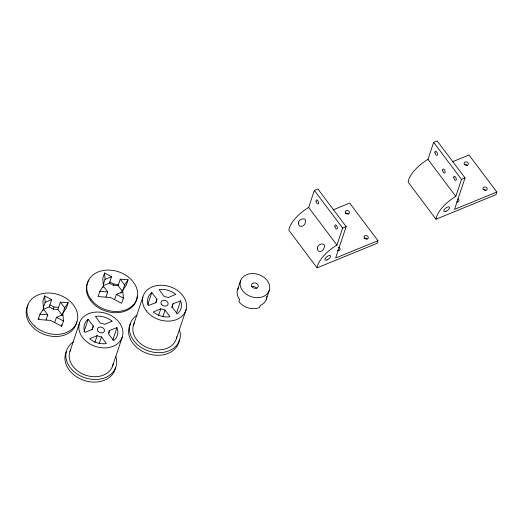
<?xml version="1.0" encoding="UTF-8"?>
<svg xmlns="http://www.w3.org/2000/svg" width="523" height="523" viewBox="0 0 523 523"><rect width="100%" height="100%" fill="white"/><g stroke="black" fill="none" stroke-linecap="round" stroke-linejoin="round"><path stroke-width="0.78" d="M172.995 303.811L172.139 307.158L177.284 313.787A17.324 13.35 18.5 0 0 180.598 300.843L172.995 303.811L171.714 307.642M43.416 309.322L49.208 306.949L51.659 299.62L44.632 295.933L42.879 301.17L43.566 309.747M54.699 322.567L56.451 317.33L62.969 314.663L63.479 321.011L61.727 326.247L50.587 320.409L38.192 319.481L39.944 314.245L43.416 309.041L47.763 314.833L46.011 320.069M43.389 307.517L45.141 302.281L44.632 295.933M42.912 310.538L43.416 309.041M49.208 306.949L53.313 309.1L54.019 307.008L58.589 307.347M68.167 302.699L64.695 307.903L62.244 315.232L57.89 309.446L60.341 302.111L68.167 302.699L66.414 307.936L61.322 315.578M69.951 351.476L79.588 322.678M84.033 331.628L88.139 319.363L93.284 325.992L92.002 329.823M103.619 285.512L109.412 283.146L111.569 276.7L104.541 273.019L102.789 278.256L103.482 286.833M105.927 297.156L107.679 291.919L103.325 286.127L99.86 291.331L98.108 296.567L110.497 297.495L121.637 303.333L123.389 298.097L122.879 291.749L116.361 294.41L114.609 299.646M103.299 284.604L105.051 279.367L104.541 273.019M102.822 287.624L103.325 286.127M109.412 283.146L113.524 285.296L113.929 284.094L118.505 284.434M94.833 342.513L97.141 335.616A8.662 6.675 18.5 0 0 101.449 336.851L106.346 343.585A17.324 13.35 18.5 0 1 89.701 338.799L97.141 335.616M128.076 279.785L124.611 284.989L122.454 291.429L118.1 285.636L120.257 279.197L128.076 279.785L126.324 285.022L120.826 293.272M99.141 343.748L101.449 336.851M108.588 332.909L109.359 330.614L116.962 327.646A17.324 13.35 18.5 0 1 113.648 340.591L108.503 333.962A8.662 6.675 18.5 0 0 109.359 330.614M112.857 339.911L116.962 327.646M112.563 366.087L122.199 337.283A22.522 17.351 18.5 0 0 95.186 312.133A22.522 17.351 18.5 0 0 85.295 340.519A22.522 17.351 18.5 0 0 122.199 337.283M133.26 325.757L142.897 296.959M147.669 304.824L151.775 292.56L156.92 299.189L155.638 303.02M158.469 315.709L160.777 308.812L165.085 310.047L169.982 316.781A17.324 13.35 18.5 0 1 153.344 311.996L160.777 308.812M162.777 316.945L165.085 310.047M176.493 313.107L180.598 300.843M176.526 338.191L186.162 309.394M237.592 289.611L240.573 280.707M266.279 299.444L269.253 290.54A15.16 11.683 18.5 0 0 251.073 273.614A15.16 11.683 18.5 0 0 244.418 292.717A15.16 11.683 18.5 0 0 269.253 290.54M377.959 240.698L377.083 243.319L317.121 267.854L288.846 230.244A25.019 10.63 -36.9 0 1 308.648 207.454L314.343 190.431L317.873 188.993L346.148 226.603L335.635 258.022L377.959 240.698L349.684 203.087L333.059 209.893M317.121 267.854A25.019 10.63 -36.9 0 1 336.923 245.065L342.617 228.041L346.148 226.603M496.85 192.052L495.974 194.667L436.012 219.209L408.156 182.161A25.019 10.63 -36.9 0 1 427.964 159.371L433.659 142.348L437.182 140.903L465.032 177.951L454.52 209.37L496.85 192.052L469 155.004L452.369 161.81M436.012 219.209A25.019 10.63 -36.9 0 1 455.814 196.413L461.508 179.396L465.032 177.951M93.284 325.992L92.427 329.346L84.889 332.425L84.543 331.53A17.324 13.35 18.5 0 1 88.139 319.363M156.92 299.189L156.063 302.542L148.46 305.504A17.324 13.35 18.5 0 1 151.775 292.56M38.192 319.481L39.062 318.18M45.141 302.281L51.659 299.62M105.051 279.367L111.569 276.7M113.524 285.296L118.1 285.636M99.86 291.331L107.679 291.919M53.313 309.1L57.89 309.446M39.944 314.245L47.763 314.833M109.817 281.936L113.929 284.094M116.361 294.41L123.389 298.097M49.907 304.857L54.019 307.008M56.451 317.33L63.479 321.011M433.659 142.348L461.508 179.396M427.964 159.371L455.814 196.413M314.343 190.431L342.617 228.041M308.648 207.454L336.923 245.065M120.257 279.197L124.611 284.989M60.341 302.111L64.695 307.903M61.603 324.659L61.727 326.247M338.035 250.072A2.164 1.667 18.5 0 1 338.865 250.759M364.139 238.37A2.164 1.667 18.5 0 1 367.081 239.214M345.291 213.292A2.164 1.667 18.5 0 1 348.233 214.142M338.388 247.248A2.164 1.667 18.5 0 1 340.055 249.464A2.164 1.667 18.5 0 1 337.564 250.484M179.376 339.551A25.987 20.024 18.5 0 1 147.649 353.581A25.987 20.024 18.5 0 1 130.789 323.273M176.82 336.707A22.522 17.357 18.5 0 1 149.179 348.364A22.522 17.357 18.5 0 1 134.705 322.26M179.284 329.242A25.987 20.024 18.5 0 1 166.085 351.77A25.987 20.024 18.5 0 1 134.182 341.225A25.987 20.024 18.5 0 1 136.895 315.225M266.782 296.423A15.16 11.683 18.5 0 1 260.179 305.497L259.48 307.589A15.16 11.683 18.5 0 1 238.887 301.673L239.593 299.581A15.16 11.683 18.5 0 1 238.619 287.552M251.805 286.781A3.465 2.667 18.5 0 1 256.512 288.134M483.03 189.718A2.164 1.667 18.5 0 1 485.972 190.568M464.176 164.647A2.164 1.667 18.5 0 1 467.117 165.49M456.925 201.427A2.164 1.667 18.5 0 1 457.749 202.113M457.802 198.805A2.164 1.667 18.5 0 1 458.946 200.812A2.164 1.667 18.5 0 1 457.004 201.937M115.616 367.283A25.987 20.024 18.5 0 1 84.595 380.574A25.987 20.024 18.5 0 1 66.284 351.75M115.844 356.627A25.987 20.024 18.5 0 1 84.667 377.691A25.987 20.024 18.5 0 1 73.259 342.029M113.125 363.884A22.522 17.351 18.5 0 1 85.543 375.168A22.522 17.351 18.5 0 1 70.88 349.397M137.235 296.195A25.987 20.024 18.5 0 1 105.45 310.989A25.987 20.024 18.5 0 1 88.988 280.04M76.835 321.691A25.987 20.024 18.5 0 1 45.011 334.713A25.987 20.024 18.5 0 1 28.092 304.981M298.561 223.033C298.051 228.218 304.732 226.734 305.262 222.778C307.89 216.921 298.326 218.222 298.561 223.033M317.409 248.105C316.899 253.295 323.58 251.805 324.11 247.856C326.744 241.992 317.18 243.293 317.409 248.105M112.085 321.155L104.646 324.345A8.662 6.675 18.5 0 0 100.338 323.109L95.441 316.376A17.324 13.35 18.5 0 1 112.085 321.155M175.721 294.351L168.282 297.541L163.974 296.306L159.077 289.572A17.324 13.35 18.5 0 1 175.721 294.351M364.433 238.037A2.164 1.667 18.5 0 0 368.094 238.311A2.164 1.667 18.5 0 0 366.054 235.598A2.164 1.667 18.5 0 0 364.433 238.037M345.579 212.966A2.164 1.667 18.5 0 0 349.246 213.24A2.164 1.667 18.5 0 0 347.207 210.527A2.164 1.667 18.5 0 0 345.579 212.966M334.916 226.309A2.164 1.026 67.7 0 0 336.956 229.022A2.164 1.026 67.7 0 0 336.59 225.701A2.164 1.026 67.7 0 0 334.916 226.309M316.062 201.237A2.164 1.026 67.7 0 0 318.102 203.95A2.164 1.026 67.7 0 0 317.742 200.629A2.164 1.026 67.7 0 0 316.062 201.237M327.078 259.938A3.465 1.471 -36.9 0 0 330.569 255.799A3.465 1.471 -36.9 0 0 325.685 257.8A3.465 1.471 -36.9 0 0 327.078 259.938M161.529 304.399A3.681 2.837 18.5 0 0 167.765 304.87A3.681 2.837 18.5 0 0 164.294 300.254A3.681 2.837 18.5 0 0 161.529 304.399M146.185 310.682A22.522 17.357 18.5 0 0 184.312 313.539A22.522 17.357 18.5 0 0 163.091 285.31A22.522 17.357 18.5 0 0 146.185 310.682M252.093 286.781A3.465 2.667 18.5 0 0 257.957 287.219A3.465 2.667 18.5 0 0 254.694 282.878A3.465 2.667 18.5 0 0 252.093 286.781M445.962 211.292A3.465 1.471 -36.9 0 0 449.46 207.147A3.465 1.471 -36.9 0 0 444.57 209.148A3.465 1.471 -36.9 0 0 445.962 211.292M442.628 170.361A2.164 1.026 67.7 0 0 444.668 173.074A2.164 1.026 67.7 0 0 444.302 169.753A2.164 1.026 67.7 0 0 442.628 170.361M434.953 152.585A2.164 1.026 67.7 0 0 436.993 155.305A2.164 1.026 67.7 0 0 436.633 151.984A2.164 1.026 67.7 0 0 434.953 152.585M453.801 177.663A2.164 1.026 67.7 0 0 455.847 180.376A2.164 1.026 67.7 0 0 455.481 177.055A2.164 1.026 67.7 0 0 453.801 177.663M483.317 189.391A2.164 1.667 18.5 0 0 486.985 189.666A2.164 1.667 18.5 0 0 484.945 186.953A2.164 1.667 18.5 0 0 483.317 189.391M464.47 164.32A2.164 1.667 18.5 0 0 468.137 164.595A2.164 1.667 18.5 0 0 466.091 161.882A2.164 1.667 18.5 0 0 464.47 164.32M98.344 331.7A3.681 2.837 18.5 0 0 104.378 331.17A3.681 2.837 18.5 0 0 99.958 327.065A3.681 2.837 18.5 0 0 98.344 331.7M91.048 299.457A25.987 20.024 18.5 0 0 135.039 302.752A25.987 20.024 18.5 0 0 110.556 270.175A25.987 20.024 18.5 0 0 91.048 299.457M34.302 325.868A25.987 20.024 18.5 0 0 76.888 322.135A25.987 20.024 18.5 0 0 45.717 293.115A25.987 20.024 18.5 0 0 34.302 325.868"/></g></svg>
